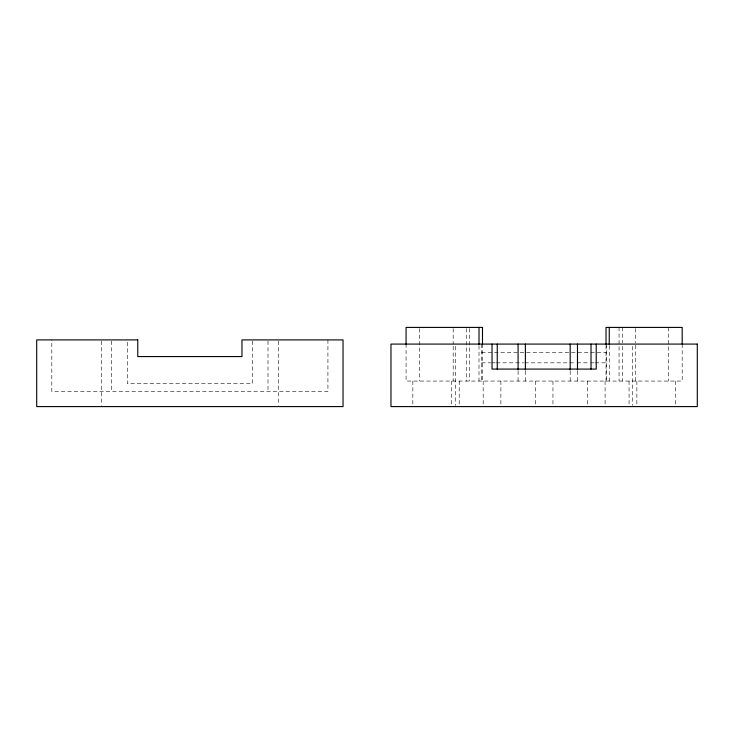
<?xml version="1.0" encoding="UTF-8"?>
<svg xmlns="http://www.w3.org/2000/svg" width="734" height="734" viewBox="0 0 734 734"><rect width="100%" height="100%" fill="white"/><g stroke="black" fill="none" stroke-linecap="round" stroke-linejoin="round"><path stroke-width="0.55" stroke-dasharray="3.67 2.75" d="M635.305 381.065L635.305 344.081M481.614 352.412L606.651 352.412M481.614 362.835L490.707 362.835M491.844 362.835L495.257 362.835M496.395 362.835L523.672 362.835M524.81 362.835L575.961 362.835M577.098 362.835L589.604 362.835M590.732 362.835L594.145 362.835M595.283 362.835L606.651 362.835M682.189 344.081L682.189 381.065L406.076 381.065L406.076 344.081M675.418 381.065L675.418 405.48M668.646 327.41L668.646 381.065M636.864 381.065L636.864 405.48M635.305 328.52L635.305 342.962M632.699 346.347L632.699 405.462M629.056 381.065L629.056 406.59M622.276 327.41L622.276 342.962M622.276 346.32L622.276 381.065M619.065 327.41L619.065 381.065M609.257 345.677L609.257 381.065M606.651 344.081L606.651 381.065M606.036 345.677L606.036 381.065M605.091 381.065L605.091 405.48M587.374 381.065L587.374 405.48M577.474 370.982L577.474 381.065M570.18 370.982L570.18 381.065M552.95 381.065L552.95 406.59M535.315 381.065L535.315 406.59M525.379 370.982L525.379 381.065M518.085 370.982L518.085 381.065M500.891 381.065L500.891 405.48M483.174 381.065L483.174 405.48M482.486 344.081L482.486 381.065M481.614 344.081L481.614 381.065M479.008 345.677L479.008 381.065M469.411 328.548L469.411 381.065M466.255 328.52L466.255 381.065M459.209 381.065L459.209 405.48M455.566 346.347L455.566 405.462M453.19 328.52L453.19 344.081M453.19 346.32L453.19 381.065M451.401 381.065L451.401 406.59M419.619 328.548L419.619 381.065M412.847 381.065L412.847 406.59M327.924 339.906L327.924 391.488L51.811 391.488L51.811 339.906M278.434 341.044L278.434 405.462M268.011 341.053L268.011 391.488M252.386 341.016L252.386 383.671L127.349 383.671L127.349 341.016M111.724 341.053L111.724 391.488M101.301 341.044L101.301 405.462"/><path stroke-width="1.1" d="M682.189 344.081L682.189 327.41L606.036 327.41L606.036 344.53M609.257 327.41L609.257 344.53M596.228 344.081L596.228 369.083L492.037 369.083L492.037 344.081M591.017 344.081L591.017 369.083M577.474 344.081L577.474 369.853M570.18 344.081L570.18 369.853M525.379 344.081L525.379 369.853M518.085 344.081L518.085 369.853M497.248 344.081L497.248 369.083M482.486 344.081L482.486 327.41L406.076 327.41L406.076 344.53M479.008 327.41L479.008 344.53M137.772 339.906L36.7 339.906L36.7 406.59L343.035 406.59L343.035 339.906L241.963 339.906L241.963 356.577L137.772 356.577L137.772 339.906M697.3 344.081L390.965 344.081L390.965 406.59L697.3 406.59L697.3 344.081"/></g></svg>
